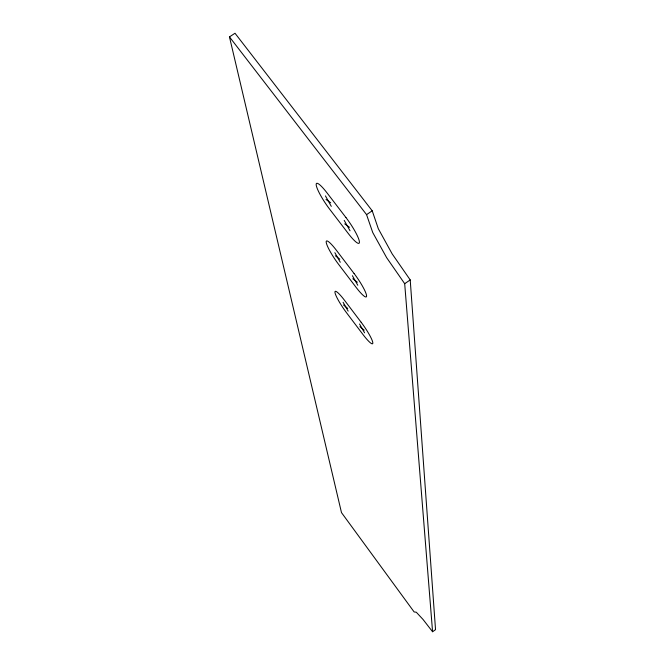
<?xml version="1.0" encoding="UTF-8"?>
<svg xmlns="http://www.w3.org/2000/svg" width="665" height="665" viewBox="0 0 665 665"><rect width="100%" height="100%" fill="white"/><g stroke="black" fill="none" stroke-linecap="round" stroke-linejoin="round"><path stroke-width="1" d="M432.574 631.75L435.533 629.639L410.214 279.923L392.175 253.905L378.319 228.743L372.217 210.805L235.011 33.25L229.467 36.899L341.486 512.607L414.129 611.941L416.29 612.224L423.031 619.448L432.574 631.75L404.694 283.697L386.648 257.679L372.741 232.534L366.565 214.637L229.467 36.899M404.694 283.697L410.214 279.923M366.565 214.637L372.217 210.805M326.025 199.483L330.729 202.808M344.711 223.864L349.532 227.339M335.368 255.792L339.798 259.175M352.832 278.735L357.363 282.251M343.539 305.002L347.72 308.41M359.923 326.673L364.204 330.189M359.532 324.013L364.578 332.824M343.082 302.276L348.161 311.12M352.384 275.709L357.795 285.252M334.852 252.683L340.297 262.259M344.196 220.381L350.031 230.788M325.434 195.909L331.295 206.358M345.95 217.538L327.022 192.883A21.288 3.674 56.3 0 0 316.249 185.277A21.288 3.674 56.3 0 0 329.69 209.242L348.26 233.49A21.347 3.707 56.1 0 0 359.374 241.511A21.347 3.707 56.1 0 0 345.95 217.538M354.079 273.49L336.407 250.298A19.809 3.2 56 0 0 326.249 242.55A19.809 3.2 56 0 0 338.734 264.529L356.091 287.355A19.867 3.225 55.8 0 0 366.54 295.476A19.867 3.225 55.8 0 0 354.079 273.49M361.17 322.292L344.595 300.405A18.537 2.81 55.7 0 0 334.994 292.608A18.537 2.81 55.7 0 0 346.64 312.891L362.932 334.453A18.587 2.835 55.6 0 0 372.799 342.583A18.587 2.835 55.6 0 0 361.17 322.292"/></g></svg>
